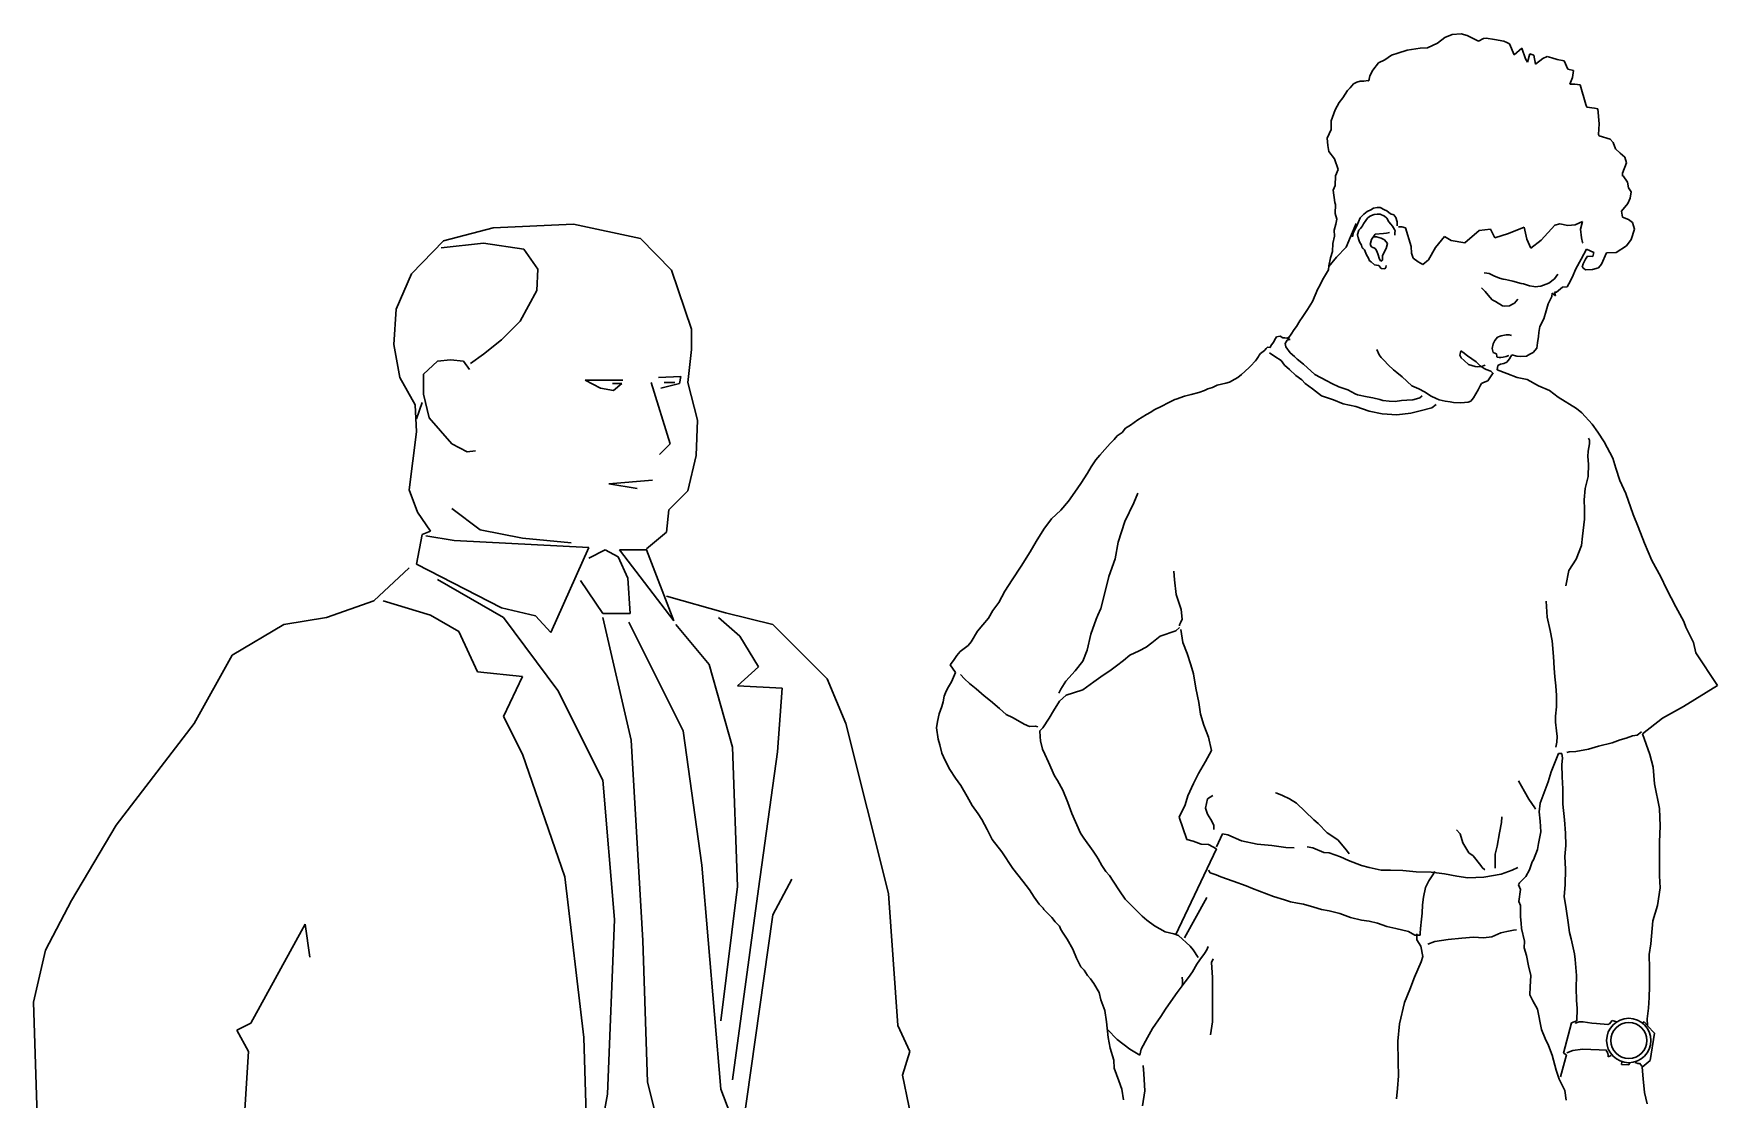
# Model space of a CAD drawing. Header units: millimetres. Extents: x -37049 to 129367, y 25385 to 90033.
# Drawn here: x 33742 to 34709, y 41832 to 42444 of the extents above; entities that cross this region are included whole.
import ezdxf

# ---------------------------------------------------------------- set-up
doc = ezdxf.new("R2010")
doc.units = ezdxf.units.MM
doc.header["$MEASUREMENT"] = 0
doc.linetypes.add('ACAD_ISO03W100', pattern=[30, 12, -18])
doc.layers.add('NKHUAT1', color=54, linetype='ACAD_ISO03W100', lineweight=15)
doc.layers.add('NNGUOI', color=2, linetype='Continuous', lineweight=30)

# ---------------------------------------------------------------- blocks, each defined once
blk = doc.blocks.new('A$C487950CD')
at = {"layer": 'NNGUOI', "ltscale": 1.4}
for p, q in [((310.03, 755.97), (263.91, 753.94)), ((348.69, 747.84), (310.03, 755.97)), ((235.43, 746.48), (217.11, 727.51)), ((258.49, 745.13), (234.07, 742.42)), ((263.91, 753.94), (235.43, 746.48)), ((281.55, 741.74), (258.49, 745.13)), ((366.33, 729.54), (348.69, 747.84)), ((289.69, 730.22), (281.55, 741.74)), ((217.11, 727.51), (208.29, 707.18)), ((289.01, 718.02), (289.69, 730.22)), ((377.86, 695.66), (366.33, 729.54)), ((279.51, 700.4), (289.01, 718.02)), ((208.29, 707.18), (206.94, 686.85)), ((268.66, 689.56), (279.51, 700.4)), ((206.94, 686.85), (210.33, 667.87)), ((258.49, 681.43), (268.66, 689.56)), ((377.86, 684.14), (377.86, 695.66)), ((232.03, 677.36), (223.89, 669.9)), ((239.49, 678.04), (232.03, 677.36)), ((246.96, 677.36), (239.49, 678.04)), ((250.35, 672.62), (246.96, 677.36)), ((251.02, 676), (258.49, 681.43)), ((375.82, 665.16), (377.86, 684.14)), ((210.33, 667.87), (219.15, 652.29)), ((223.89, 669.9), (223.89, 658.38)), ((358.87, 667.87), (371.75, 668.55)), ((371.75, 668.55), (371.08, 664.48)), ((223.89, 658.38), (227.29, 644.83)), ((316.82, 666.52), (325.63, 661.77)), ((338.52, 666.52), (316.82, 666.52)), ((325.63, 661.77), (333.09, 660.42)), ((337.84, 664.48), (332.42, 664.48)), ((333.09, 660.42), (337.84, 664.48)), ((354.8, 665.16), (365.65, 629.92)), ((371.08, 664.48), (360.22, 661.77)), ((368.36, 665.16), (362.26, 665.16)), ((381.25, 643.48), (375.82, 665.16)), ((219.15, 652.29), (219.83, 636.7)), ((219.83, 644.15), (223.22, 653.64)), ((227.29, 644.83), (240.17, 629.92)), ((380.57, 623.15), (381.25, 643.48)), ((219.83, 636.7), (215.76, 603.49)), ((240.17, 629.92), (248.99, 625.18)), ((365.65, 629.92), (359.55, 623.82)), ((248.99, 625.18), (253.74, 625.86)), ((375.82, 602.82), (380.57, 623.15)), ((215.76, 603.49), (220.5, 590.62)), ((355.48, 608.91), (330.38, 606.88)), ((330.38, 606.88), (346.66, 604.17)), ((364.97, 591.97), (375.82, 602.82)), ((220.5, 590.62), (227.96, 579.77)), ((240.17, 592.65), (256.45, 580.45)), ((363.61, 579.1), (364.97, 591.97)), ((256.45, 580.45), (280.87, 575.71)), ((223.22, 577.74), (219.83, 560.8)), ((227.96, 579.77), (223.22, 577.74)), ((241.53, 574.35), (225.25, 577.06)), ((318.85, 570.29), (241.53, 574.35)), ((280.87, 575.71), (308.68, 573)), ((352.08, 569.61), (363.61, 579.1)), ((297.15, 521.49), (318.85, 570.29)), ((318.85, 564.19), (328.35, 568.93)), ((328.35, 568.93), (335.81, 564.87)), ((335.81, 564.87), (341.23, 552.67)), ((367.68, 528.27), (336.48, 568.93)), ((336.48, 568.93), (352.08, 568.93)), ((352.08, 568.93), (367.68, 528.27)), ((215.68, 558.62), (195.34, 539.65)), ((219.83, 560.8), (268.66, 535.73)), ((231.96, 551.85), (269.94, 530.16)), ((326.99, 532.34), (314.1, 551.31)), ((341.23, 552.67), (342.59, 532.34)), ((363.54, 542.36), (397.46, 532.87)), ((195.34, 539.65), (168.21, 530.16)), ((227.89, 531.52), (200.76, 539.65)), ((268.66, 535.73), (288.33, 530.98)), ((342.59, 532.34), (326.99, 532.34)), ((397.46, 532.87), (424.59, 526.1)), ((143.79, 526.1), (113.95, 508.48)), ((168.21, 530.16), (143.79, 526.1)), ((244.17, 522.03), (227.89, 531.52)), ((269.94, 530.16), (301.14, 488.15)), ((288.33, 530.98), (297.15, 521.49)), ((326.92, 530.16), (343.2, 459.68)), ((373.04, 465.1), (341.84, 527.45)), ((368.97, 526.1), (387.96, 503.05)), ((393.39, 530.16), (405.6, 519.32)), ((424.59, 526.1), (455.79, 494.92)), ((255.02, 498.99), (244.17, 522.03)), ((405.6, 519.32), (416.45, 501.7)), ((113.95, 508.48), (92.24, 469.17)), ((387.96, 503.05), (401.53, 455.62)), ((280.8, 496.28), (255.02, 498.99)), ((269.94, 473.24), (280.8, 496.28)), ((416.45, 501.7), (404.24, 490.86)), ((455.79, 494.92), (466.64, 469.17)), ((301.14, 488.15), (326.92, 436.64)), ((404.24, 490.86), (430.01, 489.5)), ((430.01, 489.5), (427.3, 452.91)), ((92.24, 469.17), (47.48, 410.89)), ((280.8, 451.55), (269.94, 473.24)), ((383.89, 387.85), (373.04, 465.1)), ((466.64, 469.17), (491.05, 371.59)), ((343.2, 459.68), (349.98, 344.48)), ((401.53, 455.62), (404.24, 375.65)), ((305.21, 381.07), (280.8, 451.55)), ((427.3, 452.91), (416.45, 374.3)), ((326.92, 436.64), (333.7, 356.68)), ((47.48, 410.89), (21.7, 367.52)), ((394.74, 259.09), (383.89, 387.85)), ((316.07, 288.91), (305.21, 381.07)), ((435.44, 379.72), (424.59, 359.39)), ((404.24, 375.65), (394.74, 298.4)), ((416.45, 374.3), (401.53, 264.51)), ((491.05, 371.59), (496.48, 295.69)), ((21.7, 367.52), (6.78, 339.06)), ((424.59, 359.39), (406.95, 234.7)), ((124.8, 297.04), (156, 353.97)), ((156, 353.97), (158.71, 334.99)), ((333.7, 356.68), (329.63, 256.38)), ((6.78, 339.06), (0, 309.24)), ((349.98, 344.48), (352.69, 263.16)), ((0, 309.24), (2.71, 225.21)), ((116.66, 292.98), (124.8, 297.04)), ((123.44, 280.78), (116.66, 292.98)), ((496.48, 295.69), (503.26, 280.78)), ((119.37, 218.43), (123.44, 280.78)), ((318.78, 195.39), (316.07, 288.91)), ((503.26, 280.78), (499.19, 267.22)), ((352.69, 263.16), (367.61, 203.52)), ((499.19, 267.22), (535.82, 88.32)), ((329.63, 256.38), (318.78, 195.39)), ((415.09, 206.23), (394.74, 259.09)), ((2.71, 225.21), (36.63, 84.25)), ((123.44, 152.02), (119.37, 218.43)), ((367.61, 203.52), (411.02, 184.55)), ((411.02, 184.55), (415.09, 206.23)), ((307.73, 70.66), (318.09, 194.89)), ((392.03, 180.48), (397.46, 188.61)), ((430.01, 128.98), (415.09, 192.68)), ((370.33, 169.64), (392.03, 180.48)), ((341.84, 157.44), (370.33, 169.64)), ((391.37, 172.11), (401.32, 102.52)), ((318.78, 157.44), (341.84, 157.44)), ((367.49, 160.18), (369.48, 90.59)), ((137.01, 81.54), (123.44, 152.02)), ((417.25, 152.23), (423.22, 106.5)), ((436.79, 74.77), (430.01, 128.98)), ((423.22, 106.5), (411.28, 50.82)), ((401.32, 102.52), (393.36, 13.04)), ((369.48, 90.59), (355.55, 24.97)), ((535.82, 88.32), (527.68, 82.9)), ((36.63, 84.25), (54.26, 78.83)), ((54.26, 78.83), (61.04, 65.28)), ((62.4, 78.83), (119.37, 76.12)), ((130.22, 74.77), (137.01, 81.54)), ((510.05, 80.19), (485.63, 63.92)), ((531.75, 70.7), (510.05, 80.19)), ((527.68, 82.9), (531.75, 70.7)), ((128.87, 62.57), (130.22, 74.77)), ((277.26, 0), (307.73, 70.66)), ((454.43, 55.79), (436.79, 74.77)), ((439.14, 76.67), (443.96, 42.93)), ((511.67, 73.2), (540.72, 64.6)), ((72.7, 65.68), (58.71, 56)), ((61.04, 65.28), (128.87, 62.57)), ((118.96, 47.4), (116.81, 61.38)), ((485.63, 63.92), (482.93, 50.46)), ((503.07, 54.93), (500.92, 66.75)), ((58.71, 56), (45.8, 40.95)), ((411.28, 50.82), (409.32, 29.38)), ((465.28, 57.15), (454.43, 55.79)), ((472.14, 48.58), (465.28, 57.15)), ((505.59, 50.46), (503.07, 54.93)), ((532.12, 54.93), (532.12, 50.46)), ((45.8, 40.95), (29.98, 0)), ((128.65, 22.68), (118.96, 47.4)), ((125.42, 5.48), (128.65, 22.68)), ((355.55, 24.97), (346.03, 0)), ((48.93, 0), (49.03, 0.1)), ((49.03, 0.1), (48.99, 0)), ((105.63, 0), (107.13, 5.48)), ((107.13, 5.48), (112.51, 7.63)), ((112.51, 7.63), (113.05, 0)), ((125.42, 0), (125.42, 5.48))]:
    blk.add_line(p, q, dxfattribs=at)
at = {"layer": 'NNGUOI'}
for points in [[(472.14, 48.58), (552.75, 48.58), (540.72, 64.6)], [(346.03, 0), (346.03, 0), (393.36, 13.04), (409.32, 29.38), (443.96, 42.93)]]:
    blk.add_lwpolyline(points, dxfattribs=at)
blk = doc.blocks.new('A$C35621069')
at = {"layer": 'NNGUOI'}
for p, q in [((291.9, 1199.72), (287.67, 1196.46)), ((296.18, 1201.44), (291.9, 1199.72)), ((301.3, 1201.87), (296.18, 1201.44)), ((304.78, 1200.87), (301.3, 1201.87)), ((307.91, 1199.27), (304.78, 1200.87)), ((264.92, 1190.73), (261.3, 1189.58)), ((270.28, 1192.37), (264.92, 1190.73)), ((277.76, 1193.57), (270.28, 1192.37)), ((281.94, 1193.76), (277.76, 1193.57)), ((287.67, 1196.46), (281.94, 1193.76)), ((311.35, 1197.65), (307.91, 1199.27)), ((314.21, 1199.01), (311.35, 1197.65)), ((315.62, 1199.22), (314.21, 1199.01)), ((320.51, 1198.59), (315.62, 1199.22)), ((325.84, 1197.61), (320.51, 1198.59)), ((327.49, 1196.89), (325.84, 1197.61)), ((329.13, 1196.01), (327.49, 1196.89)), ((331.79, 1189.66), (329.13, 1196.01)), ((336.06, 1193.54), (331.79, 1189.66)), ((338.27, 1187.38), (336.06, 1193.54)), ((340.78, 1190.29), (339.38, 1185.45)), ((343.04, 1189.53), (340.78, 1190.29)), ((250.54, 1180.89), (248.93, 1177.6)), ((253.91, 1185.14), (250.54, 1180.89)), ((257.42, 1186.91), (253.91, 1185.14)), ((261.3, 1189.58), (257.42, 1186.91)), ((339.38, 1185.45), (338.27, 1187.38)), ((344.09, 1184.37), (343.04, 1189.53)), ((348.16, 1187.64), (344.09, 1184.37)), ((350.7, 1188.71), (348.16, 1187.64)), ((353.43, 1188.06), (350.7, 1188.71)), ((356.45, 1187.09), (353.43, 1188.06)), ((360.56, 1186.2), (356.45, 1187.09)), ((362.56, 1181.44), (360.56, 1186.2)), ((365.75, 1180.76), (362.56, 1181.44)), ((365.18, 1176.79), (365.75, 1180.76)), ((237.53, 1170.8), (236.03, 1169.21)), ((239.38, 1173.15), (237.53, 1170.8)), ((241.29, 1174.1), (239.38, 1173.15)), ((243.33, 1174.58), (241.29, 1174.1)), ((245.34, 1174.6), (243.33, 1174.58)), ((247.84, 1175.05), (245.34, 1174.6)), ((248.12, 1174.72), (247.84, 1175.05)), ((248.29, 1174.87), (248.12, 1174.72)), ((248.93, 1177.6), (248.29, 1174.87)), ((363.68, 1172.88), (365.18, 1176.79)), ((366.61, 1172.84), (363.68, 1172.88)), ((369.67, 1172.48), (366.61, 1172.84)), ((372.92, 1161.16), (369.67, 1172.48)), ((231.25, 1162.28), (228.97, 1158.11)), ((233.29, 1165.07), (231.25, 1162.28)), ((236.03, 1169.21), (233.29, 1165.07)), ((373.44, 1159.58), (372.92, 1161.16)), ((228.97, 1158.11), (226.54, 1151.79)), ((226.54, 1151.79), (226.67, 1146.85)), ((377.88, 1159.13), (373.44, 1159.58)), ((379.86, 1158.69), (377.88, 1159.13)), ((380.67, 1150.15), (379.86, 1158.69)), ((226.67, 1146.85), (224.33, 1141.76)), ((224.33, 1141.76), (224.67, 1137.57)), ((380.11, 1144.02), (380.67, 1150.15)), ((380.52, 1143.22), (380.11, 1144.02)), ((386.87, 1141.26), (380.52, 1143.22)), ((224.67, 1137.57), (225.21, 1134.14)), ((225.21, 1134.14), (228.49, 1130.07)), ((388.6, 1139.44), (386.87, 1141.26)), ((390.04, 1135.65), (388.6, 1139.44)), ((392.66, 1133.31), (390.04, 1135.65)), ((395.28, 1130.98), (392.66, 1133.31)), ((228.49, 1130.07), (230.7, 1123.91)), ((230.7, 1123.91), (229.07, 1120.31)), ((393.9, 1121.81), (396.3, 1127.67)), ((396.3, 1127.67), (395.28, 1130.98)), ((228.84, 1114.62), (227.75, 1112.07)), ((229.07, 1120.31), (228.84, 1114.62)), ((393.93, 1119.96), (393.9, 1121.81)), ((394.41, 1120.24), (393.93, 1119.96)), ((396.79, 1116.53), (394.41, 1120.24)), ((397.49, 1113.25), (396.79, 1116.53)), ((398.89, 1110.99), (397.49, 1113.25)), ((227.75, 1112.07), (228.81, 1104.91)), ((228.81, 1104.91), (229.2, 1103.8)), ((229.2, 1103.8), (229.01, 1098.57)), ((393.37, 1099.95), (397.05, 1104.33)), ((397.05, 1104.33), (398.34, 1107.48)), ((398.34, 1107.48), (398.89, 1110.99)), ((229.01, 1098.57), (229.87, 1095.27)), ((229.87, 1095.27), (229.38, 1092.53)), ((243.34, 1096.07), (241.33, 1091.42)), ((245.34, 1098.25), (243.34, 1096.07)), ((246.45, 1094.53), (245.15, 1092.65)), ((247.29, 1099.82), (245.34, 1098.25)), ((247.49, 1095.84), (246.45, 1094.53)), ((249.36, 1100.76), (247.29, 1099.82)), ((248.72, 1096.87), (247.49, 1095.84)), ((249.7, 1097.36), (248.72, 1096.87)), ((250.97, 1101.73), (249.36, 1100.76)), ((251.32, 1098.01), (249.7, 1097.36)), ((252.99, 1102.06), (250.97, 1101.73)), ((253.02, 1098.27), (251.32, 1098.01)), ((254.85, 1102.09), (252.99, 1102.06)), ((254.69, 1098.28), (253.02, 1098.27)), ((257.21, 1097.12), (254.69, 1098.28)), ((257.22, 1100.7), (254.85, 1102.09)), ((258.6, 1095.88), (257.21, 1097.12)), ((258.57, 1100.15), (257.22, 1100.7)), ((260.77, 1098.46), (258.57, 1100.15)), ((259.82, 1093.71), (258.6, 1095.88)), ((260.86, 1092.41), (259.82, 1093.71)), ((262.59, 1097.87), (260.77, 1098.46)), ((263.71, 1096.26), (262.59, 1097.87)), ((264.63, 1093.88), (263.71, 1096.26)), ((264.47, 1091.42), (264.57, 1092.96)), ((264.57, 1092.96), (264.63, 1093.88)), ((370.92, 1094.04), (366.77, 1092)), ((369.85, 1089.64), (370.92, 1094.04)), ((394.06, 1096.51), (393.37, 1099.95)), ((397.37, 1095.21), (394.06, 1096.51)), ((399.71, 1093.35), (397.37, 1095.21)), ((400.85, 1089.58), (399.71, 1093.35)), ((228.45, 1085.65), (227.55, 1081.39)), ((229.38, 1092.53), (228.37, 1089.05)), ((228.37, 1089.05), (228.45, 1085.65)), ((237.68, 1085.19), (235.27, 1079.18)), ((240.96, 1092.84), (237.68, 1085.19)), ((239.55, 1087.84), (238.92, 1085.26)), ((241.33, 1091.42), (239.55, 1087.84)), ((242.5, 1088.94), (241.66, 1086.46)), ((241.66, 1086.46), (241.93, 1085.21)), ((241.93, 1085.21), (242.06, 1085.04)), ((242.06, 1085.04), (242.2, 1084.77)), ((242.2, 1084.77), (242.53, 1083.42)), ((243.39, 1089.89), (242.5, 1088.94)), ((242.53, 1083.42), (242.85, 1082.25)), ((244.58, 1091.52), (243.39, 1089.89)), ((245.15, 1092.65), (244.58, 1091.52)), ((249.76, 1083.61), (249.1, 1080.73)), ((251.97, 1086.7), (249.76, 1083.61)), ((252.63, 1085.12), (250.64, 1085.25)), ((256.63, 1087.16), (251.97, 1086.7)), ((255.37, 1084.47), (252.63, 1085.12)), ((257.3, 1083.42), (255.37, 1084.47)), ((258.49, 1087.35), (256.63, 1087.16)), ((259.01, 1081.3), (257.3, 1083.42)), ((259.42, 1087.44), (258.49, 1087.35)), ((260.21, 1087.7), (259.42, 1087.44)), ((261.78, 1091.24), (260.86, 1092.41)), ((263.09, 1089.47), (261.78, 1091.24)), ((263.33, 1088.61), (263.09, 1089.47)), ((263.21, 1086.1), (263.28, 1087.62)), ((263.28, 1087.62), (263.33, 1088.61)), ((267.21, 1090.93), (265.36, 1090.9)), ((269.33, 1090.33), (267.21, 1090.93)), ((272.63, 1079.62), (269.33, 1090.33)), ((291.67, 1085.29), (286.62, 1078.99)), ((295.53, 1083.03), (291.67, 1085.29)), ((311.65, 1088.89), (303.46, 1081.73)), ((318.17, 1089.54), (311.65, 1088.89)), ((320.62, 1084.59), (318.17, 1089.54)), ((328.49, 1087), (320.62, 1084.59)), ((337.53, 1090.71), (328.49, 1087)), ((339.08, 1083.83), (337.53, 1090.71)), ((341.36, 1078.74), (339.08, 1083.83)), ((347.22, 1083.28), (341.36, 1078.74)), ((355.04, 1091.86), (347.22, 1083.28)), ((358.02, 1092.59), (355.04, 1091.86)), ((362.58, 1091.67), (358.02, 1092.59)), ((366.77, 1092), (362.58, 1091.67)), ((370.45, 1084.66), (369.85, 1089.64)), ((371.04, 1082), (370.45, 1084.66)), ((396.36, 1080), (398.92, 1083.69)), ((398.92, 1083.69), (400.85, 1089.58)), ((227.4, 1076.77), (226.23, 1073.15)), ((227.55, 1081.39), (227.4, 1076.77)), ((235.27, 1079.18), (229.65, 1073.54)), ((242.85, 1082.25), (244.05, 1080.4)), ((244.05, 1080.4), (244.45, 1078.91)), ((244.45, 1078.91), (245.02, 1078.39)), ((245.02, 1078.39), (245.73, 1077.66)), ((245.73, 1077.66), (246.99, 1074.9)), ((246.99, 1074.9), (248.08, 1072.97)), ((249.1, 1080.73), (249.79, 1079.45)), ((249.79, 1079.45), (251.89, 1078.53)), ((251.89, 1078.53), (252.58, 1077.41)), ((252.58, 1077.41), (253.37, 1075.35)), ((253.37, 1075.35), (254.41, 1072.35)), ((256.06, 1071.78), (256.08, 1074.4)), ((256.08, 1074.4), (258.2, 1078.42)), ((258.2, 1078.42), (259.01, 1081.3)), ((272.83, 1075.75), (272.63, 1079.62)), ((273.72, 1072.91), (272.83, 1075.75)), ((286.62, 1078.99), (282.45, 1071.87)), ((303.46, 1081.73), (295.53, 1083.03)), ((370.24, 1072.34), (373.24, 1078)), ((371.48, 1081.66), (371.04, 1082)), ((373.91, 1074.1), (372.71, 1072.33)), ((373.24, 1078), (377.44, 1076.18)), ((376.98, 1073.89), (373.91, 1074.1)), ((377.44, 1076.18), (376.98, 1073.89)), ((381.93, 1069.55), (384.83, 1075.99)), ((384.83, 1075.99), (390.4, 1076.24)), ((390.4, 1076.24), (396.36, 1080)), ((225.16, 1066.28), (223.42, 1063.31)), ((225.3, 1068.43), (225.16, 1066.28)), ((229.65, 1073.54), (225.28, 1068.12)), ((226.23, 1073.15), (225.3, 1068.43)), ((248.08, 1072.97), (248.72, 1071.4)), ((248.72, 1071.4), (249.65, 1070.83)), ((249.65, 1070.83), (251.43, 1069.16)), ((251.43, 1069.16), (252.7, 1068.9)), ((252.7, 1068.9), (254.02, 1068.71)), ((254.02, 1068.71), (255.44, 1067.08)), ((254.41, 1072.35), (255.25, 1071.21)), ((255.25, 1071.21), (256.06, 1071.78)), ((255.44, 1067.08), (257.49, 1066.7)), ((257.49, 1066.7), (258.03, 1067.55)), ((258.03, 1067.55), (258.3, 1068.73)), ((276.52, 1070.88), (273.72, 1072.91)), ((279.19, 1069.31), (276.52, 1070.88)), ((282.45, 1071.87), (279.19, 1069.31)), ((314.5, 1064.49), (316.03, 1064.39)), ((316.03, 1064.39), (317.41, 1064.14)), ((317.41, 1064.14), (320.09, 1062.73)), ((365.07, 1061.89), (367.25, 1066.83)), ((367.25, 1066.83), (370.24, 1072.34)), ((371.45, 1069.64), (370.85, 1067.67)), ((370.85, 1067.67), (372.77, 1066.31)), ((372.71, 1072.33), (371.45, 1069.64)), ((372.77, 1066.31), (376.78, 1066.35)), ((376.78, 1066.35), (380.24, 1067.35)), ((380.24, 1067.35), (381.93, 1069.55)), ((218.87, 1055.29), (217.4, 1051.68)), ((219.89, 1056.76), (218.87, 1055.29)), ((221.69, 1060.5), (219.89, 1056.76)), ((223.42, 1063.31), (221.69, 1060.5)), ((315.02, 1053.81), (312.99, 1055.8)), ((320.09, 1062.73), (323.39, 1061.43)), ((323.39, 1061.43), (325.51, 1060.82)), ((325.51, 1060.82), (326.73, 1060.59)), ((326.73, 1060.59), (328.41, 1060.32)), ((328.41, 1060.32), (330.99, 1059.69)), ((330.99, 1059.69), (335.84, 1058.44)), ((335.84, 1058.44), (337.06, 1058.2)), ((337.06, 1058.2), (340.53, 1057.04)), ((340.53, 1057.04), (342.97, 1056.57)), ((342.97, 1056.57), (343.89, 1056.51)), ((343.89, 1056.51), (345.44, 1056.56)), ((345.44, 1056.56), (346.99, 1056.77)), ((346.99, 1056.77), (351.59, 1058.62)), ((351.59, 1058.62), (354.83, 1061.03)), ((354.83, 1061.03), (356.86, 1063.67)), ((356.02, 1053.39), (359.6, 1056.23)), ((359.6, 1056.23), (362.24, 1056.52)), ((362.24, 1056.52), (363.13, 1058.16)), ((363.13, 1058.16), (365.07, 1061.89)), ((215.92, 1048.08), (212.98, 1043.34)), ((217.4, 1051.68), (215.92, 1048.08)), ((316.73, 1051.69), (315.02, 1053.81)), ((319.18, 1049.06), (316.73, 1051.69)), ((320.96, 1048.02), (319.18, 1049.06)), ((324.96, 1045.59), (320.96, 1048.02)), ((326.33, 1045.34), (324.96, 1045.59)), ((329.13, 1045.62), (326.33, 1045.34)), ((330.88, 1046.43), (329.13, 1045.62)), ((332, 1047.12), (330.88, 1046.43)), ((333.85, 1049.32), (332, 1047.12)), ((350.22, 1042.67), (351.26, 1046.77)), ((351.26, 1046.77), (353.39, 1050.94)), ((353.39, 1050.94), (353.67, 1052.77)), ((353.67, 1052.77), (355.42, 1051.27)), ((354.95, 1053.46), (356.02, 1053.39)), ((355.42, 1051.27), (354.95, 1053.46)), ((208.7, 1036.99), (206.63, 1033.58)), ((210.06, 1038.75), (208.7, 1036.99)), ((212.98, 1043.34), (210.06, 1038.75)), ((346.53, 1033.66), (348.82, 1037.98)), ((348.82, 1037.98), (350.22, 1042.67)), ((193.54, 1024.74), (194.61, 1026.83)), ((194.61, 1026.83), (195.28, 1027.71)), ((195.28, 1027.71), (197.31, 1028.04)), ((197.31, 1028.04), (198.79, 1027.16)), ((198.79, 1027.16), (200.02, 1027.08)), ((200.02, 1027.08), (201.25, 1027)), ((201.32, 1025.76), (200.12, 1023.84)), ((201.25, 1027), (202.2, 1027.4)), ((202.59, 1026.29), (201.32, 1025.76)), ((202.36, 1027.39), (201.64, 1025.9)), ((202.2, 1027.4), (202.2, 1027.4)), ((203.72, 1029.3), (202.36, 1027.39)), ((203.05, 1026.26), (202.59, 1026.29)), ((205.29, 1031.98), (203.72, 1029.3)), ((206.63, 1033.58), (205.29, 1031.98)), ((320.55, 1025.68), (319.65, 1023.73)), ((322.22, 1027.57), (320.55, 1025.68)), ((324.27, 1028.36), (322.22, 1027.57)), ((327.08, 1028.79), (324.27, 1028.36)), ((328.93, 1028.82), (327.08, 1028.79)), ((330.15, 1028.58), (328.93, 1028.82)), ((345.14, 1024.35), (345.68, 1027.86)), ((345.68, 1027.86), (346, 1030.3)), ((346, 1030.3), (346.53, 1033.66)), ((183.78, 1014.75), (184.46, 1015.78)), ((184.46, 1015.78), (184.97, 1016.52)), ((184.97, 1016.52), (185.33, 1017.27)), ((185.33, 1017.27), (186.01, 1018.15)), ((186.01, 1018.15), (186.82, 1018.71)), ((186.82, 1018.71), (188.28, 1019.85)), ((188.28, 1019.85), (188.44, 1019.99)), ((188.44, 1019.99), (189.28, 1021.01)), ((189.28, 1021.01), (190.11, 1021.88)), ((190.11, 1021.88), (191.64, 1021.63)), ((191.25, 1018.49), (194.34, 1016.49)), ((191.64, 1021.63), (192.01, 1022.53)), ((192.01, 1022.53), (193.54, 1024.74)), ((194.34, 1016.49), (197.86, 1014.17)), ((200.12, 1023.84), (200.61, 1021.95)), ((200.61, 1021.95), (203, 1018.56)), ((203, 1018.56), (205.48, 1016.38)), ((205.48, 1016.38), (207.08, 1014.89)), ((252.8, 1020.48), (254.14, 1017.46)), ((254.14, 1017.46), (255.26, 1015.84)), ((255.26, 1015.84), (257.16, 1014.17)), ((300.96, 1018.81), (300.55, 1017.29)), ((300.55, 1017.29), (301.37, 1015.7)), ((301.02, 1019.73), (300.96, 1018.81)), ((302.2, 1018.88), (301.02, 1019.73)), ((301.37, 1015.7), (302.97, 1014.2)), ((305, 1016.84), (302.2, 1018.88)), ((309.85, 1013.28), (305, 1016.84)), ((319.65, 1023.73), (319.15, 1020.99)), ((319.15, 1020.99), (319.78, 1018.79)), ((319.78, 1018.79), (321.58, 1018.05)), ((321.58, 1018.05), (321.7, 1016.4)), ((321.7, 1016.4), (322.01, 1016.14)), ((322.01, 1016.14), (323.17, 1015.77)), ((323.17, 1015.77), (324.12, 1015.83)), ((324.12, 1015.83), (325.41, 1016.03)), ((325.41, 1016.03), (327.11, 1016.36)), ((327.11, 1016.36), (328.73, 1016.97)), ((327.11, 1016.36), (327.11, 1016.36)), ((329.09, 1015.08), (330.33, 1017.47)), ((330.33, 1017.47), (333.21, 1016.66)), ((333.21, 1016.66), (335.67, 1016.49)), ((335.67, 1016.49), (338.76, 1016.6)), ((338.76, 1016.6), (340.68, 1017.7)), ((340.68, 1017.7), (342.76, 1018.8)), ((342.76, 1018.8), (344.77, 1021.13)), ((344.77, 1021.13), (345.14, 1024.35)), ((173.06, 1004.36), (175.02, 1006.08)), ((175.02, 1006.08), (176.99, 1007.8)), ((176.99, 1007.8), (179.78, 1010.39)), ((179.78, 1010.39), (180.79, 1011.55)), ((180.79, 1011.55), (182.6, 1013.28)), ((182.6, 1013.28), (183.25, 1013.86)), ((183.25, 1013.86), (183.78, 1014.75)), ((197.86, 1014.17), (199.83, 1011.39)), ((199.83, 1011.39), (202.66, 1008.97)), ((202.66, 1008.97), (206.35, 1005.49)), ((207.08, 1014.89), (210.74, 1012.02)), ((210.74, 1012.02), (217.28, 1006.03)), ((217.28, 1006.03), (224.14, 1002.49)), ((257.16, 1014.17), (259.3, 1011.56)), ((259.3, 1011.56), (262.5, 1008.73)), ((262.5, 1008.73), (264.41, 1007.21)), ((264.41, 1007.21), (267.49, 1004.85)), ((302.97, 1014.2), (305.59, 1011.87)), ((305.59, 1011.87), (309.37, 1010.69)), ((309.37, 1010.69), (310.74, 1010.44)), ((312.17, 1011.12), (309.85, 1013.28)), ((310.74, 1010.44), (312.92, 1010.76)), ((314.54, 1009.57), (312.17, 1011.12)), ((312.92, 1010.76), (315.13, 1011.54)), ((315.58, 1009.04), (314.54, 1009.57)), ((318.29, 1008.09), (315.58, 1009.04)), ((316.69, 1002.49), (319.62, 1007.08)), ((319.44, 1006.78), (318.29, 1008.09)), ((321.89, 1008.78), (322.36, 1011.21)), ((327.46, 1006.71), (321.89, 1008.78)), ((322.36, 1011.21), (323.96, 1012.03)), ((323.96, 1012.03), (325.83, 1012.37)), ((325.83, 1012.37), (327.58, 1013.18)), ((333.47, 1004.3), (327.46, 1006.71)), ((327.58, 1013.18), (329.09, 1015.08)), ((150.58, 995.68), (153.9, 997)), ((153.9, 997), (155.82, 997.95)), ((155.82, 997.95), (158.49, 998.7)), ((158.49, 998.7), (161.2, 1000.06)), ((161.2, 1000.06), (163.55, 1000.52)), ((163.55, 1000.52), (166.05, 1001.12)), ((166.05, 1001.12), (168.26, 1001.75)), ((168.26, 1001.75), (171.3, 1003.39)), ((171.3, 1003.39), (173.06, 1004.36)), ((206.35, 1005.49), (209.68, 1002.98)), ((209.68, 1002.98), (211.69, 1000.97)), ((211.69, 1000.97), (215.84, 997.93)), ((215.84, 997.93), (221.06, 993.8)), ((224.14, 1002.49), (226.97, 1000.92)), ((226.97, 1000.92), (231.01, 999.1)), ((231.01, 999.1), (236.13, 997.22)), ((236.13, 997.22), (240.46, 995.08)), ((267.49, 1004.85), (272.99, 999.54)), ((272.99, 999.54), (277.05, 997.88)), ((277.05, 997.88), (280.17, 996.13)), ((308.32, 992.71), (311.1, 997.31)), ((311.1, 997.31), (312.36, 1000)), ((312.36, 1000), (313.03, 1000.88)), ((313.03, 1000.88), (314.15, 1001.43)), ((314.15, 1001.43), (316.69, 1002.49)), ((339.25, 1003.14), (333.47, 1004.3)), ((345.8, 999.62), (339.25, 1003.14)), ((352.1, 996.89), (345.8, 999.62)), ((356.94, 993.17), (352.1, 996.89)), ((124.93, 985.82), (129.38, 987.83)), ((129.38, 987.83), (132.91, 989.76)), ((132.91, 989.76), (136.74, 991.66)), ((136.74, 991.66), (137.52, 991.92)), ((137.52, 991.92), (142.42, 993.6)), ((142.42, 993.6), (146.18, 994.58)), ((146.18, 994.58), (150.58, 995.68)), ((221.06, 993.8), (228.01, 991.61)), ((228.01, 991.61), (233.59, 989.31)), ((233.59, 989.31), (240.7, 987.65)), ((240.46, 995.08), (241.8, 994.37)), ((240.7, 987.65), (248.48, 984.99)), ((241.8, 994.37), (247.28, 993.24)), ((247.28, 993.24), (250.48, 992.72)), ((250.48, 992.72), (254.59, 991.82)), ((254.59, 991.82), (256.25, 991.25)), ((256.25, 991.25), (259.91, 990.7)), ((259.91, 990.7), (263.3, 990.63)), ((263.3, 990.63), (267.04, 991.15)), ((267.04, 991.15), (270.14, 991.4)), ((270.14, 991.4), (273.55, 991.64)), ((273.55, 991.64), (275.74, 992.11)), ((275.74, 992.11), (277.48, 992.77)), ((277.48, 992.77), (278.94, 993.9)), ((277.73, 985.23), (284.4, 986.98)), ((280.17, 996.13), (284.01, 993.56)), ((284.01, 993.56), (286.86, 992.29)), ((284.4, 986.98), (286.94, 988.79)), ((286.86, 992.29), (288.66, 991.56)), ((288.66, 991.56), (292.16, 990.86)), ((292.16, 990.86), (294.9, 990.37)), ((294.9, 990.37), (296.89, 990.08)), ((296.89, 990.08), (301.03, 989.81)), ((301.03, 989.81), (305.37, 990.13)), ((305.37, 990.13), (306.81, 990.81)), ((306.81, 990.81), (308.32, 992.71)), ((367.61, 986.6), (356.94, 993.17)), ((370.68, 984.08), (367.61, 986.6)), ((108.5, 975.35), (111.39, 977)), ((111.39, 977), (113.5, 978.56)), ((113.5, 978.56), (115.6, 980.12)), ((115.6, 980.12), (120.59, 983.18)), ((120.59, 983.18), (122.99, 984.41)), ((122.99, 984.41), (124.93, 985.82)), ((248.48, 984.99), (255.97, 983.47)), ((255.97, 983.47), (264.39, 982.89)), ((264.39, 982.89), (272.4, 983.92)), ((272.4, 983.92), (277.73, 985.23)), ((376.56, 977.52), (370.68, 984.08)), ((379.81, 972.98), (376.56, 977.52)), ((99.74, 966.52), (102.05, 968.84)), ((102.05, 968.84), (103.73, 970.88)), ((103.73, 970.88), (106.64, 972.85)), ((106.64, 972.85), (108.5, 975.35)), ((374.5, 969.6), (374.98, 968.35)), ((374.98, 968.35), (374.93, 966.36)), ((383.45, 967.5), (379.81, 972.98)), ((388.38, 958.07), (383.45, 967.5)), ((91.39, 957.05), (93.74, 959.83)), ((93.74, 959.83), (96.57, 963.03)), ((96.57, 963.03), (99.74, 966.52)), ((374.34, 962.06), (374.16, 959.01)), ((374.16, 959.01), (374.47, 954.54)), ((374.93, 966.36), (374.34, 962.06)), ((390.15, 952.24), (388.38, 958.07)), ((82.77, 943.44), (86.56, 949.35)), ((86.56, 949.35), (88.81, 953.06)), ((88.81, 953.06), (91.39, 957.05)), ((374.47, 954.54), (374.28, 947.47)), ((392.46, 945.3), (390.15, 952.24)), ((75.77, 933.26), (79.35, 938.42)), ((79.35, 938.42), (82.77, 943.44)), ((372.59, 940.65), (371.96, 934.07)), ((374.28, 947.47), (372.59, 940.65)), ((395.96, 937.67), (392.46, 945.3)), ((71.42, 928.15), (75.77, 933.26)), ((108.15, 921.69), (113.31, 932.43)), ((113.31, 932.43), (115.49, 937.89)), ((371.96, 934.07), (372.23, 928.78)), ((372.23, 928.78), (372.24, 923.01)), ((400.1, 925.67), (395.96, 937.67)), ((61.59, 917.24), (65.99, 923.12)), ((65.99, 923.12), (71.42, 928.15)), ((104.36, 909.7), (108.15, 921.69)), ((372.24, 923.01), (370.95, 913.29)), ((403.03, 918.68), (400.1, 925.67)), ((53.78, 904.19), (57.11, 910.14)), ((57.11, 910.14), (61.59, 917.24)), ((102.46, 900.23), (104.36, 909.7)), ((370.95, 913.29), (370.45, 907.83)), ((406.71, 909.18), (403.03, 918.68)), ((410.84, 899.35), (406.71, 909.18)), ((48.45, 895.91), (53.78, 904.19)), ((98.93, 890.01), (102.46, 900.23)), ((367.45, 899.98), (363.18, 893.44)), ((370.45, 907.83), (367.45, 899.98)), ((43.31, 888.23), (48.45, 895.91)), ((96.87, 881.47), (98.93, 890.01)), ((136.71, 888.11), (136.16, 893.08)), ((363.18, 893.44), (361.42, 884.75)), ((416.07, 889.9), (410.84, 899.35)), ((419.3, 882.89), (416.07, 889.9)), ((35.65, 875.17), (39.16, 881.56)), ((39.16, 881.56), (43.31, 888.23)), ((94.31, 871.61), (96.87, 881.47)), ((137.6, 879.65), (136.71, 888.11)), ((424.64, 872.67), (419.3, 882.89)), ((29.8, 866.15), (32.26, 870.61)), ((32.26, 870.61), (35.65, 875.17)), ((92.6, 867.81), (94.31, 871.61)), ((140.46, 871.1), (137.6, 879.65)), ((141.05, 865.49), (140.46, 871.1)), ((350.67, 866.8), (350.2, 875.94)), ((429.16, 864.19), (424.64, 872.67)), ((23.45, 858.7), (26.47, 862.36)), ((26.47, 862.36), (29.8, 866.15)), ((88.53, 857.03), (91.58, 865.47)), ((91.58, 865.47), (92.6, 867.81)), ((139.43, 861.82), (139.5, 862.23)), ((139.5, 862.23), (140.11, 863.44)), ((140.11, 863.44), (141.05, 865.49)), ((352.46, 858.97), (350.67, 866.8)), ((430.33, 860.87), (429.16, 864.19)), ((434.84, 852.24), (430.33, 860.87)), ((18.11, 850.42), (19.8, 852.62)), ((19.8, 852.62), (23.45, 858.7)), ((86.42, 847.67), (88.53, 857.03)), ((123.57, 852.03), (120.31, 849.47)), ((128.3, 855.88), (123.57, 852.03)), ((137.44, 858.81), (128.3, 855.88)), ((139.41, 860.69), (137.44, 858.81)), ((141.46, 852.07), (140.26, 859.55)), ((143.98, 845.88), (141.46, 852.07)), ((353.62, 853.19), (352.46, 858.97)), ((354.4, 844.04), (353.62, 853.19)), ((436.13, 846.14), (434.84, 852.24)), ((7.81, 839.39), (9.68, 841.88)), ((9.68, 841.88), (11.56, 844.69)), ((11.56, 844.69), (13.57, 847.02)), ((13.57, 847.02), (18.11, 850.42)), ((84, 841.43), (86.42, 847.67)), ((107.31, 841.85), (103.4, 838.72)), ((110.9, 844.85), (107.31, 841.85)), ((116.32, 847.42), (110.9, 844.85)), ((120.31, 849.47), (116.32, 847.42)), ((146.01, 839.27), (143.98, 845.88)), ((354.72, 837.38), (354.4, 844.04)), ((448.46, 827.43), (436.13, 846.14)), ((10.9, 834.86), (7.81, 839.39)), ((8.54, 829.47), (10.9, 834.86)), ((13.76, 833.75), (15.91, 831.29)), ((74.16, 829.95), (79.66, 835.82)), ((79.66, 835.82), (84, 841.43)), ((95.64, 833.37), (90.29, 829.57)), ((99.51, 835.89), (95.64, 833.37)), ((103.4, 838.72), (99.51, 835.89)), ((147.52, 834.23), (146.01, 839.27)), ((148.82, 825.97), (147.52, 834.23)), ((355.16, 832.42), (354.72, 837.38)), ((355.59, 827.3), (355.16, 832.42)), ((4.3, 821.42), (5.41, 824.12)), ((5.41, 824.12), (6.81, 826.65)), ((6.81, 826.65), (8.54, 829.47)), ((15.91, 831.29), (18.82, 828.63)), ((18.82, 828.63), (22.63, 825.6)), ((22.63, 825.6), (27.29, 821.58)), ((70.11, 823.08), (71.33, 825.44)), ((71.33, 825.44), (74.16, 829.95)), ((78.61, 823.25), (74.35, 821.84)), ((83.98, 825.05), (78.61, 823.25)), ((90.29, 829.57), (83.98, 825.05)), ((150.58, 817.68), (148.82, 825.97)), ((355.99, 821.72), (355.59, 827.3)), ((429, 815.46), (448.46, 827.43)), ((1.45, 811.12), (2.97, 815.34)), ((2.97, 815.34), (3.77, 818.06)), ((3.77, 818.06), (4.3, 821.42)), ((27.29, 821.58), (30.95, 818.56)), ((30.95, 818.56), (36.06, 814.21)), ((36.06, 814.21), (40, 810.86)), ((67.13, 812.91), (64.68, 808.6)), ((70.58, 818.39), (67.13, 812.91)), ((74.35, 821.84), (70.58, 818.39)), ((151.52, 810.98), (150.58, 817.68)), ((355.51, 809.87), (356.02, 815.24)), ((356.02, 815.24), (355.99, 821.72)), ((416.98, 808.7), (429, 815.46)), ((0, 803.2), (0.39, 806.72)), ((0.8, 796.67), (0, 803.2)), ((0.39, 806.72), (1.45, 811.12)), ((40, 810.86), (43.58, 809.08)), ((43.58, 809.08), (48.04, 806.63)), ((48.04, 806.63), (50.27, 805.24)), ((50.27, 805.24), (53.42, 803.95)), ((53.42, 803.95), (56.82, 804.04)), ((56.82, 804.04), (58.19, 803.79)), ((60.92, 803.14), (59.26, 801.4)), ((64.68, 808.6), (60.92, 803.14)), ((153.57, 804.68), (151.52, 810.98)), ((156.19, 797.72), (153.57, 804.68)), ((355.58, 806.32), (355.51, 809.87)), ((356.03, 801.51), (355.58, 806.32)), ((405.43, 799.76), (416.98, 808.7)), ((1.81, 793.36), (0.8, 796.67)), ((3.03, 788.5), (1.81, 793.36)), ((59.26, 801.4), (59.5, 798)), ((59.5, 798), (59.65, 795.67)), ((59.65, 795.67), (60.87, 790.81)), ((157.84, 790.05), (156.19, 797.72)), ((355.72, 792.12), (356.21, 794.87)), ((356.43, 798.24), (356.03, 801.51)), ((356.21, 794.87), (356.43, 798.24)), ((387.96, 794.6), (380.12, 792.65)), ((392.55, 796.3), (387.96, 794.6)), ((396.16, 797.29), (392.55, 796.3)), ((399.65, 798.6), (396.16, 797.29)), ((402.44, 798.88), (399.65, 798.6)), ((404.89, 800.87), (402.44, 798.88)), ((409.72, 787.75), (405.43, 799.76)), ((4.91, 784.36), (3.03, 788.5)), ((7.5, 779.25), (4.91, 784.36)), ((60.87, 790.81), (62.23, 788.1)), ((62.23, 788.1), (64.24, 783.49)), ((64.24, 783.49), (67.72, 775.55)), ((150.49, 776.97), (154.34, 783.8)), ((154.34, 783.8), (157.84, 790.05)), ((353.06, 777.8), (357.16, 788.32)), ((357.16, 788.32), (359.17, 788.34)), ((359.17, 788.34), (359.45, 785.7)), ((359.45, 785.7), (359.21, 782.02)), ((363.39, 789.3), (361.98, 788.93)), ((367.26, 789.5), (363.39, 789.3)), ((374.45, 790.87), (367.26, 789.5)), ((380.12, 792.65), (374.45, 790.87)), ((411.55, 780.53), (409.72, 787.75)), ((10.87, 774.25), (7.5, 779.25)), ((13.98, 770.03), (10.87, 774.25)), ((67.72, 775.55), (69.39, 772.81)), ((147.63, 771.14), (150.49, 776.97)), ((351.29, 772.06), (353.06, 777.8)), ((359.21, 782.02), (359.36, 775.07)), ((359.36, 775.07), (359.67, 768.11)), ((412.3, 770.92), (411.55, 780.53)), ((17.57, 763.62), (13.98, 770.03)), ((69.39, 772.81), (72.42, 767.37)), ((72.42, 767.37), (75.34, 760.23)), ((142.66, 758.98), (144.23, 764.12)), ((144.23, 764.12), (147.63, 771.14)), ((158.57, 764.34), (155.65, 762.45)), ((194.73, 765.76), (195.43, 765.58)), ((195.43, 765.58), (198.58, 764.28)), ((198.58, 764.28), (202.75, 762.42)), ((337.65, 766.6), (334.27, 772.78)), ((340.13, 762.17), (337.65, 766.6)), ((346.62, 759.87), (351.29, 772.06)), ((359.67, 768.11), (359.7, 759.31)), ((415.22, 756.84), (412.3, 770.92)), ((20.31, 758.5), (17.57, 763.62)), ((23.85, 753.79), (20.31, 758.5)), ((75.34, 760.23), (77.69, 753.9)), ((139.25, 751.8), (142.66, 758.98)), ((155.65, 762.45), (154.35, 757.05)), ((154.35, 757.05), (155.58, 753.58)), ((202.75, 762.42), (206.67, 759.89)), ((206.67, 759.89), (216.6, 750.38)), ((343.64, 757.1), (340.13, 762.17)), ((343.99, 756.37), (343.64, 757.1)), ((346.13, 754.82), (346.62, 759.87)), ((346.71, 749.53), (346.13, 754.82)), ((359.7, 759.31), (360.64, 750.3)), ((415.61, 746.64), (415.22, 756.84)), ((25.95, 750.57), (23.85, 753.79)), ((29.1, 744.65), (25.95, 750.57)), ((77.69, 753.9), (82.64, 742.62)), ((143.79, 739.01), (139.25, 751.8)), ((155.58, 753.58), (157.47, 750.44)), ((157.47, 750.44), (159.17, 747.3)), ((159.17, 747.3), (159.25, 744.68)), ((216.6, 750.38), (219.22, 748.11)), ((219.22, 748.11), (224.42, 742.76)), ((324.51, 748.82), (323.25, 742.9)), ((324.68, 751.99), (324.51, 748.82)), ((347.06, 743.34), (346.71, 749.53)), ((360.64, 750.3), (361.21, 742.71)), ((415.16, 737.57), (415.61, 746.64)), ((31.97, 739.06), (29.1, 744.65)), ((37.35, 731.91), (31.97, 739.06)), ((82.64, 742.62), (84.46, 739.72)), ((84.46, 739.72), (89.82, 732.27)), ((147.27, 738), (143.79, 739.01)), ((151.94, 736.3), (147.27, 738)), ((156.25, 736.17), (151.94, 736.3)), ((160.7, 733.56), (156.25, 736.17)), ((164.22, 742.27), (160.79, 734.79)), ((167.27, 741.76), (164.22, 742.27)), ((175.05, 738.16), (167.27, 741.76)), ((184.02, 736.32), (175.05, 738.16)), ((192.61, 735.6), (184.02, 736.32)), ((200.56, 734.45), (192.61, 735.6)), ((224.42, 742.76), (230.41, 738.86)), ((230.41, 738.86), (235.36, 732.91)), ((298.69, 744.57), (300.82, 742.33)), ((300.82, 742.33), (302.17, 737.11)), ((302.17, 737.11), (305.72, 731.41)), ((322.01, 735.23), (320.76, 730.54)), ((323.25, 742.9), (322.01, 735.23)), ((345.16, 733.29), (345.69, 736.65)), ((345.69, 736.65), (347.06, 743.34)), ((361.36, 735.6), (360.94, 729.31)), ((361.21, 742.71), (361.36, 735.6)), ((415.3, 727.99), (415.16, 737.57)), ((43.81, 722.38), (37.35, 731.91)), ((89.82, 732.27), (91.8, 729.52)), ((91.8, 729.52), (92.77, 727.91)), ((92.77, 727.91), (94.83, 724.07)), ((137.2, 684.07), (160.7, 733.56)), ((205.32, 734.13), (200.56, 734.45)), ((212.77, 734.87), (216.12, 734.18)), ((216.12, 734.18), (222.42, 731.6)), ((222.42, 731.6), (225.5, 731.4)), ((225.5, 731.4), (231.98, 729.11)), ((231.98, 729.11), (236.61, 726.95)), ((235.36, 732.91), (236.98, 730.86)), ((236.61, 726.95), (243.97, 724)), ((305.72, 731.41), (308.21, 729.66)), ((308.21, 729.66), (312.54, 724.07)), ((320.76, 730.54), (320.92, 724.13)), ((340.52, 721.57), (342.07, 726.24)), ((342.07, 726.24), (342.91, 727.27)), ((342.91, 727.27), (345.16, 733.29)), ((360.94, 729.31), (361.21, 721.88)), ((415.25, 718.12), (415.3, 727.99)), ((49.5, 715.06), (43.81, 722.38)), ((94.83, 724.07), (97.22, 720.67)), ((97.22, 720.67), (99.22, 718.23)), ((99.22, 718.23), (101.33, 715.15)), ((156.19, 721.37), (157.17, 719.91)), ((157.17, 719.91), (160.48, 718.61)), ((160.48, 718.61), (163.33, 717.5)), ((163.33, 717.5), (170.42, 715.02)), ((243.97, 724), (248.38, 722.93)), ((248.38, 722.93), (255.37, 721.38)), ((255.37, 721.38), (260.76, 721.33)), ((260.76, 721.33), (267.85, 721.17)), ((267.85, 721.17), (275.52, 720.5)), ((275.52, 720.5), (284.14, 720.24)), ((282.72, 715.24), (284.95, 718.64)), ((284.14, 720.24), (291.78, 719.26)), ((284.95, 718.64), (286.16, 720.56)), ((291.78, 719.26), (298.79, 718.03)), ((298.79, 718.03), (305.2, 716.98)), ((305.2, 716.98), (314.34, 717.45)), ((312.54, 724.07), (313.41, 722.91)), ((313.41, 722.91), (314.98, 721.62)), ((314.34, 717.45), (324.32, 719.1)), ((320.92, 724.13), (320.92, 722.62)), ((324.32, 719.1), (330.64, 721.45)), ((330.64, 721.45), (333.83, 722.94)), ((334.78, 714.08), (336.77, 716.11)), ((336.77, 716.11), (338.41, 717.7)), ((338.41, 717.7), (340.52, 721.57)), ((361.21, 721.88), (361.08, 712.95)), ((415.57, 711.32), (415.25, 718.12)), ((53.32, 710.03), (49.5, 715.06)), ((55.98, 705.84), (53.32, 710.03)), ((101.33, 715.15), (105.11, 709.5)), ((105.11, 709.5), (108.34, 704.66)), ((170.42, 715.02), (177.8, 712.37)), ((177.8, 712.37), (181.4, 710.89)), ((181.4, 710.89), (193.59, 706.22)), ((193.59, 706.22), (199.78, 704.27)), ((279.63, 705.88), (280.78, 711.51)), ((280.78, 711.51), (282.72, 715.24)), ((334.24, 712.89), (334.78, 714.08)), ((335.45, 710.34), (334.24, 712.89)), ((334.38, 703.47), (335.45, 710.34)), ((361.08, 712.95), (360.48, 706.35)), ((360.48, 706.35), (361.55, 699.19)), ((414.12, 701.08), (415.57, 711.32)), ((58.95, 701.94), (55.98, 705.84)), ((61.1, 699.48), (58.95, 701.94)), ((61.52, 698.84), (61.1, 699.48)), ((64.13, 696.35), (61.52, 698.84)), ((108.34, 704.66), (113.55, 699.53)), ((113.55, 699.53), (118.02, 694.91)), ((155.28, 705.62), (142.29, 682.56)), ((199.78, 704.27), (203.26, 703.27)), ((203.26, 703.27), (207.36, 702.38)), ((207.36, 702.38), (210.72, 701.84)), ((210.72, 701.84), (216.62, 700.06)), ((216.62, 700.06), (221.01, 698.84)), ((221.01, 698.84), (225.43, 698.08)), ((225.43, 698.08), (231.65, 696.44)), ((231.65, 696.44), (237.82, 694.17)), ((278.47, 693.16), (278.86, 696.68)), ((278.86, 696.68), (279.18, 701.44)), ((279.18, 701.44), (279.63, 705.88)), ((335.3, 701.09), (334.38, 703.47)), ((335.48, 694.6), (335.3, 701.09)), ((361.55, 699.19), (362.73, 691.4)), ((411.37, 692.32), (414.12, 701.08)), ((66.15, 694.21), (64.13, 696.35)), ((68.15, 691.76), (66.15, 694.21)), ((70.6, 689.29), (68.15, 691.76)), ((71.4, 687.38), (70.6, 689.29)), ((72.64, 685.14), (71.4, 687.38)), ((118.02, 694.91), (120.64, 692.58)), ((120.64, 692.58), (125.06, 689.36)), ((125.06, 689.36), (131.31, 686.01)), ((237.82, 694.17), (244.05, 692.68)), ((244.05, 692.68), (248.48, 692.08)), ((248.48, 692.08), (253.19, 690.99)), ((253.19, 690.99), (258.61, 689.09)), ((258.61, 689.09), (263.77, 687.82)), ((263.77, 687.82), (271.06, 686.1)), ((277.79, 685.18), (277.97, 687.95)), ((277.97, 687.95), (278.47, 693.16)), ((327.52, 686.19), (331.42, 686.85)), ((331.42, 686.85), (333.13, 687.05)), ((335.85, 690.88), (335.48, 694.6)), ((335.97, 687.94), (335.85, 690.88)), ((337.63, 680.58), (335.97, 687.94)), ((362.73, 691.4), (363.58, 685.63)), ((410.18, 678.98), (411.37, 692.32)), ((74.88, 681.75), (72.64, 685.14)), ((78.2, 675.98), (74.88, 681.75)), ((131.31, 686.01), (136.16, 684.76)), ((136.16, 684.76), (138.88, 683.81)), ((138.88, 683.81), (145.56, 677.65)), ((145.56, 677.65), (147.28, 675.69)), ((155.89, 677.58), (155.14, 675.63)), ((271.06, 686.1), (274.62, 684.01)), ((274.62, 684.01), (277.72, 684.11)), ((275.76, 684.86), (275.83, 681.3)), ((275.83, 681.3), (278.22, 677.75)), ((277.72, 684.11), (277.79, 685.18)), ((278.22, 677.75), (279.36, 671.81)), ((282.15, 678.88), (286.11, 680.46)), ((286.11, 680.46), (293.75, 681.65)), ((293.75, 681.65), (301.66, 682.36)), ((301.66, 682.36), (308.48, 682.83)), ((308.48, 682.83), (314.17, 682.6)), ((314.17, 682.6), (318.83, 683.06)), ((318.83, 683.06), (324.07, 685.34)), ((324.07, 685.34), (327.52, 686.19)), ((337.53, 676.73), (337.63, 680.58)), ((363.58, 685.63), (364.42, 682.03)), ((364.42, 682.03), (366.45, 673.26)), ((409.31, 672.87), (410.18, 678.98)), ((80.32, 670.74), (78.2, 675.98)), ((82.77, 665.8), (80.32, 670.74)), ((149.5, 667.36), (147.05, 662.9)), ((147.28, 675.69), (150.22, 671.17)), ((151.21, 669.87), (149.5, 667.36)), ((153.93, 673.55), (151.21, 669.87)), ((155.14, 675.63), (153.93, 673.55)), ((158.9, 670.44), (157.96, 668.39)), ((157.96, 668.39), (158.49, 659.74)), ((278.39, 668.79), (274.56, 659.95)), ((279.36, 671.81), (278.39, 668.79)), ((338.78, 672.32), (337.53, 676.73)), ((339.93, 666.39), (338.78, 672.32)), ((366.45, 673.26), (366.71, 670.15)), ((366.71, 670.15), (367.48, 660.85)), ((409.55, 664.98), (409.31, 672.87)), ((84.65, 663.98), (82.77, 665.8)), ((85.62, 662.37), (84.65, 663.98)), ((86.6, 660.92), (85.62, 662.37)), ((88.32, 658.95), (86.6, 660.92)), ((90.31, 656.35), (88.32, 658.95)), ((141.3, 657.73), (140.98, 659.91)), ((141.2, 656.2), (141.3, 657.73)), ((144.68, 659.82), (142.81, 657.17)), ((147.05, 662.9), (144.68, 659.82)), ((158.49, 659.74), (158.54, 652.35)), ((274.56, 659.95), (271.78, 652.89)), ((341.26, 660.9), (339.93, 666.39)), ((340.97, 654.29), (341.26, 660.9)), ((367.48, 660.85), (367.3, 653.61)), ((409.47, 654.5), (409.55, 664.98)), ((93.35, 651.06), (90.31, 656.35)), ((94.3, 646.83), (93.35, 651.06)), ((138.24, 651.15), (134.5, 646)), ((141.12, 654.97), (138.24, 651.15)), ((142.81, 657.17), (141.12, 654.97)), ((141.12, 654.97), (141.2, 656.2)), ((158.54, 652.35), (158.48, 634.28)), ((271.78, 652.89), (268.81, 645.37)), ((340.83, 649.82), (340.97, 654.29)), ((342.44, 646.32), (340.83, 649.82)), ((367.3, 653.61), (367.61, 646.65)), ((408.95, 642.04), (409.36, 648.18)), ((409.36, 648.18), (409.47, 654.5)), ((96.52, 640.82), (94.3, 646.83)), ((97.63, 634.27), (96.52, 640.82)), ((131.43, 641.58), (128.83, 637.28)), ((134.5, 646), (131.43, 641.58)), ((268.81, 645.37), (265.83, 633.08)), ((345.21, 641.51), (342.44, 646.32)), ((347.51, 629.79), (345.21, 641.51)), ((367.61, 646.65), (367.92, 642)), ((367.92, 642), (367.75, 634.92)), ((408.24, 636.07), (408.95, 642.04)), ((98.57, 625.26), (97.63, 634.27)), ((103.64, 624.12), (98.09, 629.81)), ((124.05, 630.35), (121.09, 625.3)), ((128.83, 637.28), (124.05, 630.35)), ((158.48, 634.28), (157.29, 626.85)), ((265.83, 633.08), (265.01, 623.11)), ((349.64, 624.71), (347.51, 629.79)), ((364.59, 633.74), (360.03, 616.31)), ((367.75, 634.92), (364.59, 633.74)), ((366.75, 633.75), (366.89, 633.59)), ((366.89, 633.59), (369.09, 634.21)), ((369.09, 634.21), (371.41, 634.21)), ((371.41, 634.21), (376.29, 633.42)), ((376.29, 633.42), (379.06, 633.39)), ((379.06, 633.39), (385.5, 632.81)), ((385.5, 632.81), (386.61, 633.2)), ((386.61, 633.2), (388.11, 634.95)), ((388.11, 634.95), (390.69, 634.31)), ((406.51, 634.28), (405.42, 633.78)), ((408.28, 632.1), (406.51, 634.28)), ((408.43, 632.05), (408.24, 636.07)), ((412.31, 627.78), (408.43, 632.05)), ((99.71, 619.17), (98.57, 625.26)), ((99.71, 619.17), (101.71, 612.25)), ((110.96, 618.62), (103.64, 624.12)), ((121.09, 625.3), (117.56, 618.59)), ((265.01, 623.11), (265.14, 611.22)), ((351.38, 620.74), (349.64, 624.71)), ((353.62, 615.04), (351.38, 620.74)), ((409.88, 612.06), (412.31, 627.78)), ((101.71, 612.25), (102.02, 607.6)), ((116.71, 615.1), (110.96, 618.62)), ((117.56, 618.59), (116.71, 615.1)), ((265.14, 611.22), (265.38, 603.18)), ((355.82, 606.41), (353.62, 615.04)), ((361.81, 615.26), (358.35, 602.69)), ((360.03, 616.31), (361.81, 615.26)), ((362.05, 616.48), (365.53, 617.79)), ((365.53, 617.79), (370.98, 618.51)), ((370.98, 618.51), (380.52, 618.18)), ((380.52, 618.18), (384.83, 618.05)), ((384.47, 617.88), (384.75, 617.65)), ((384.75, 617.65), (385.01, 617.33)), ((385.01, 617.33), (385.37, 616.54)), ((385.37, 616.54), (385.52, 616.02)), ((385.52, 616.02), (385.66, 615.07)), ((385.66, 615.07), (385.67, 614.83)), ((385.67, 614.83), (385.76, 614.25)), ((385.76, 614.25), (387.56, 614.99)), ((393.57, 611.24), (393.33, 609.67)), ((393.33, 609.67), (397.7, 609.63)), ((397.7, 609.63), (398.01, 610.56)), ((401.9, 610.64), (401.27, 610.88)), ((402.76, 610.41), (401.9, 610.64)), ((403.16, 610.34), (402.76, 610.41)), ((403.74, 610.44), (403.16, 610.34)), ((405.3, 608.66), (403.74, 610.44)), ((405.3, 608.2), (409.88, 612.06)), ((102.02, 607.6), (104.62, 600.33)), ((104.62, 600.33), (106.46, 595.58)), ((118.63, 609.12), (119.09, 604.46)), ((119.09, 604.46), (119.51, 594.56)), ((265.38, 603.18), (264.74, 595.98)), ((357.65, 601.35), (355.82, 606.41)), ((360.76, 594.82), (357.65, 601.35)), ((405.94, 601.52), (405.3, 608.2)), ((406.65, 593.76), (405.94, 601.52)), ((106.46, 595.58), (107.29, 589.51)), ((119.51, 594.56), (118.16, 586.01)), ((264.74, 595.98), (264.19, 590)), ((361.63, 589.36), (360.76, 594.82)), ((408.06, 587.19), (406.65, 593.76))]:
    blk.add_line(p, q, dxfattribs=at)
for radius in [12.75, 10.38]:
    blk.add_circle((397.59, 623.55), radius, dxfattribs=at)

msp = doc.modelspace()

# ---------------------------------------------------------------- block references
at = {"layer": 'NKHUAT1', "ltscale": 100, "rotation": 359.9999999999985}
msp.add_blockref('A$C35621069', (34260.7, 41242.03), dxfattribs=at)
at = {"layer": 'NNGUOI'}
msp.add_blockref('A$C487950CD', (33741.97, 41578.44), dxfattribs=at)

doc.saveas('drawing.dxf')
